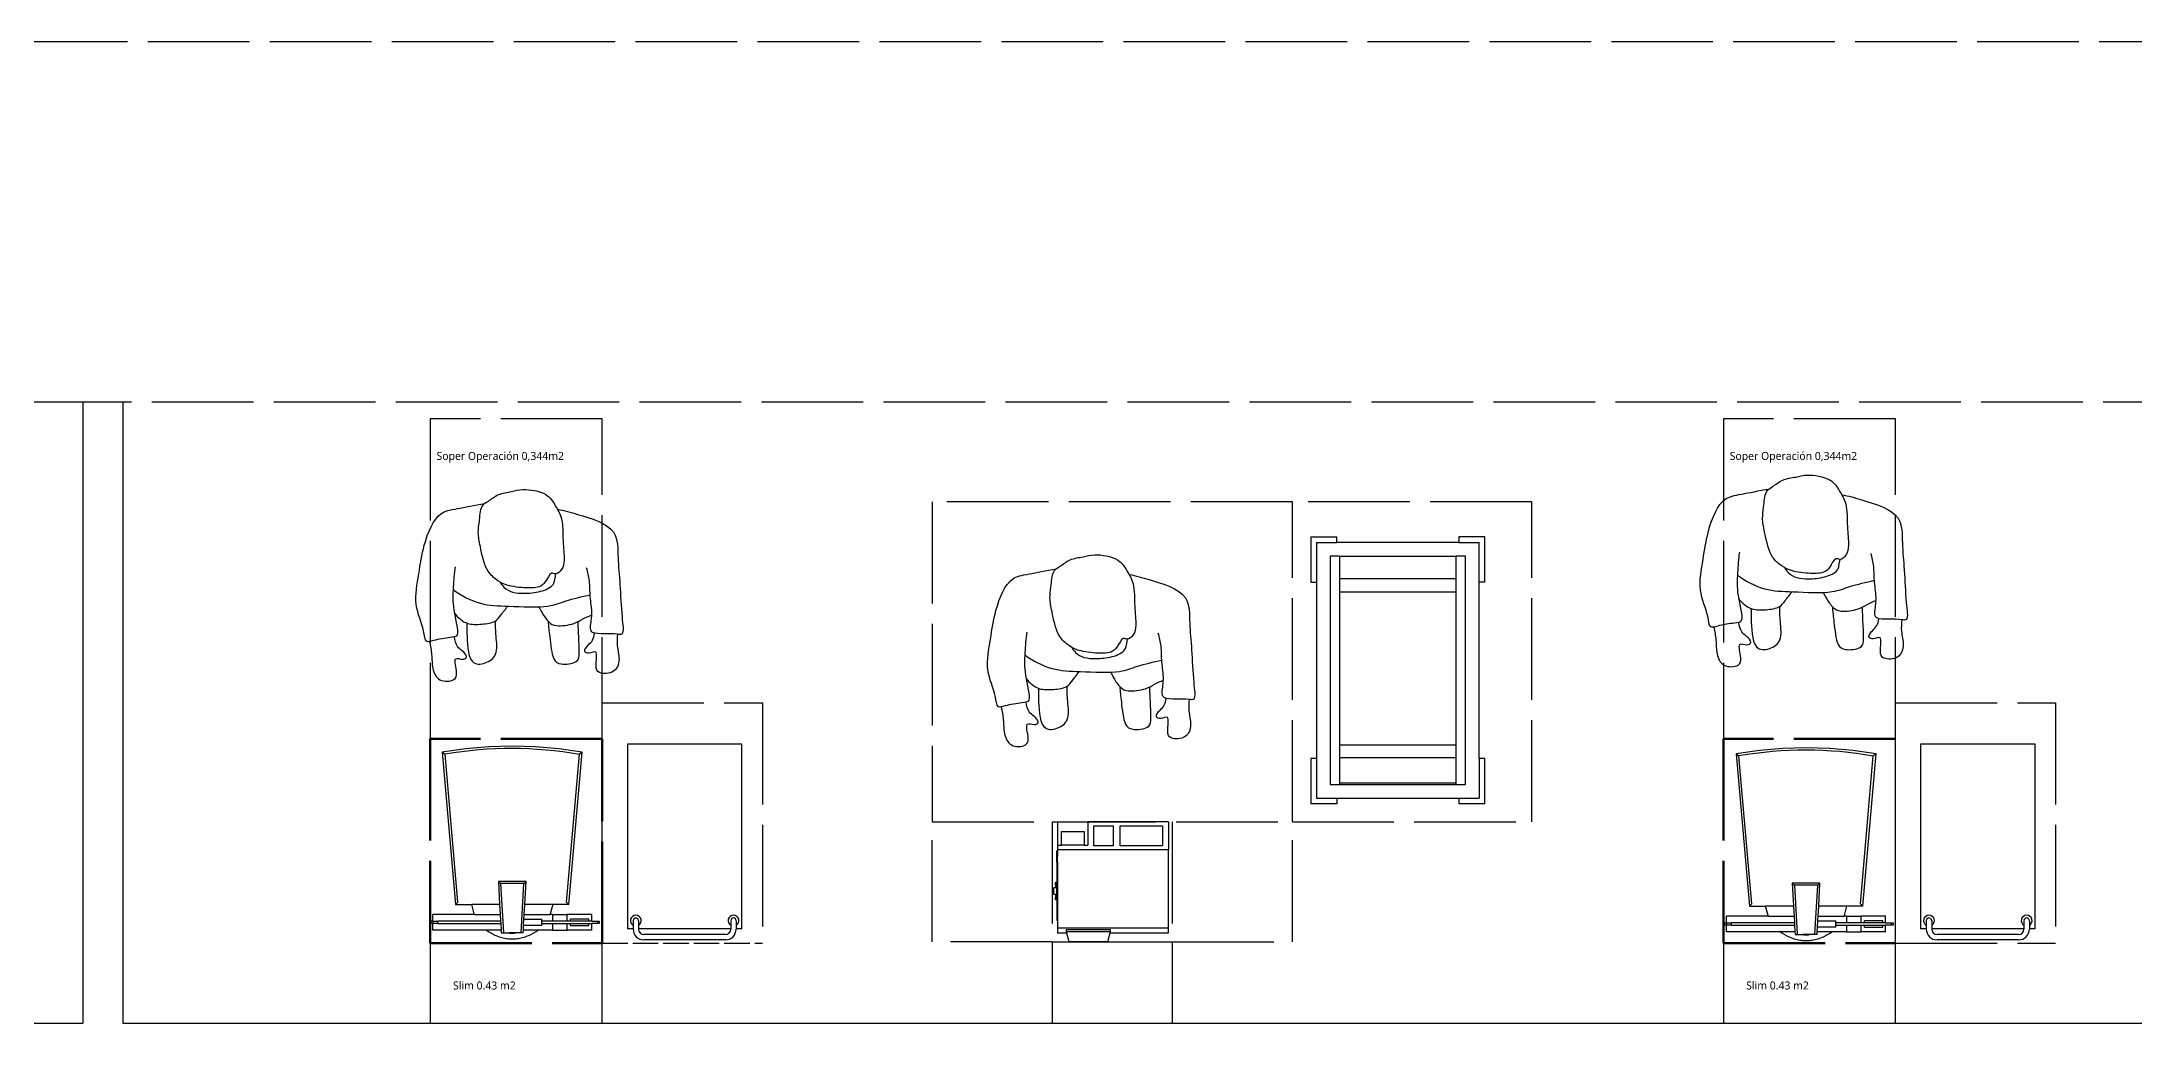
# Model space of a CAD drawing. Header units: millimetres. Extents: x -9564 to 100419, y -25359 to 24346.
# Drawn here: x 85393 to 90622, y -23803 to -21352 of the extents above; entities that cross this region are included whole.
import ezdxf

# ---------------------------------------------------------------- set-up
doc = ezdxf.new("R2010")
doc.units = ezdxf.units.MM
doc.header["$LTSCALE"] = 100
doc.linetypes.add('DASHED2', pattern=[0.762, 0.635, -0.127])
doc.linetypes.add('DASHEDX2', pattern=[3.048, 2.54, -0.508])
for name, color, linetype in [('Area circulacion', 50, 'DASHEDX2'), ('Area proceso', 90, 'DASHEDX2'), ('Maquinas', 200, 'Continuous'), ('MUROS', 7, 'Continuous'), ('Personal', 20, 'Continuous'), ('Transporte semielaborado', 30, 'Continuous')]:
    doc.layers.add(name, color=color, linetype=linetype)
doc.layers.add('Area maquinas', color=140, linetype='DASHEDX2', lineweight=50)
doc.styles.add('OpenSans', font='OpenSans-Regular.ttf')

# ---------------------------------------------------------------- blocks, each defined once
blk = doc.blocks.new('pa17-16')
for points, knots in [([(5.62, 2.5537), (5.6188, 2.5427), (5.6154, 2.5253), (5.6223, 2.4901), (5.6346, 2.4293), (5.661, 2.4064), (5.685, 2.3908), (5.7322, 2.3832), (5.7723, 2.3842), (5.7881, 2.3969), (5.8018, 2.4268), (5.8146, 2.4162), (5.8324, 2.4305), (5.8382, 2.4568), (5.8318, 2.5038), (5.8344, 2.5615), (5.8137, 2.5937), (5.7944, 2.6284), (5.7307, 2.6388), (5.7037, 2.6296), (5.6679, 2.626), (5.6442, 2.6055), (5.6228, 2.5961), (5.6214, 2.5667), (5.62, 2.5537)], [0, 0, 0, 0, 0.297584, 0.631064, 1.068635, 1.39533, 1.69617, 2.097861, 2.458938, 2.716293, 3.010442, 3.199165, 3.447293, 3.731671, 4.119196, 4.541864, 4.881702, 5.22714, 5.673063, 5.989311, 6.327668, 6.644571, 6.906626, 7.259736, 7.259736, 7.259736, 7.259736]), ([(5.5575, 2.4391), (5.5549, 2.4218), (5.5525, 2.3852), (5.5491, 2.3329), (5.5712, 2.2599), (5.5431, 2.2589), (5.5029, 2.2526), (5.4793, 2.2435), (5.4785, 2.2813), (5.4499, 2.3438), (5.4658, 2.4235), (5.4776, 2.5033), (5.5116, 2.5798), (5.5552, 2.585), (5.608, 2.5962), (5.6336, 2.6001)], [0, 0, 0, 0, 0.404899, 0.829805, 1.276298, 1.516647, 1.885942, 2.122553, 2.418487, 2.881882, 3.382407, 3.897515, 4.613825, 5.020942, 5.393355, 5.393355, 5.393355, 5.393355]), ([(5.8196, 2.5846), (5.837, 2.5819), (5.8817, 2.5675), (5.9755, 2.5418), (5.972, 2.4609), (5.9791, 2.3926), (5.9812, 2.315), (5.9891, 2.2612), (5.9692, 2.2664), (5.9401, 2.2663), (5.9063, 2.2668), (5.9005, 2.2811), (5.909, 2.3184), (5.9007, 2.3606), (5.9019, 2.4011), (5.8964, 2.4238), (5.8933, 2.4348)], [6.682038, 6.682038, 6.682038, 6.682038, 7.076266, 7.806153, 8.304227, 8.77662, 9.284333, 9.649979, 9.844608, 10.160206, 10.472731, 10.661147, 10.998544, 11.371438, 11.724832, 12.051545, 12.051545, 12.051545, 12.051545]), ([(5.6724, 2.3994), (5.675, 2.3947), (5.6837, 2.383), (5.7041, 2.3718), (5.7348, 2.3697), (5.774, 2.3728), (5.8085, 2.3874), (5.8116, 2.4015), (5.8144, 2.4199)], [0.121052, 0.121052, 0.121052, 0.121052, 0.297289, 0.584433, 0.895396, 1.26174, 1.600834, 1.760925, 1.760925, 1.760925, 1.760925]), ([(5.5522, 2.3809), (5.573, 2.3653), (5.6222, 2.3398), (5.6924, 2.3383), (5.7952, 2.3323), (5.8376, 2.352), (5.881, 2.3613), (5.9019, 2.366)], [0, 0, 0, 0, 0.49262, 0.970296, 1.525877, 1.91054, 2.357805, 2.357805, 2.357805, 2.357805]), ([(5.5552, 2.3206), (5.5597, 2.3147), (5.5706, 2.3043), (5.5892, 2.2916), (5.6248, 2.2913), (5.6613, 2.2967), (5.6731, 2.3154), (5.6858, 2.3299), (5.6912, 2.3378)], [0, 0, 0, 0, 0.262594, 0.520609, 0.853848, 1.185107, 1.43842, 1.738028, 1.738028, 1.738028, 1.738028]), ([(5.5867, 2.2952), (5.5866, 2.2877), (5.5872, 2.2667), (5.5883, 2.1873), (5.6353, 2.19), (5.6673, 2.2128), (5.6606, 2.2618), (5.6599, 2.2881), (5.6606, 2.3008)], [0.078483, 0.078483, 0.078483, 0.078483, 0.321516, 0.797556, 1.122606, 1.448668, 1.830958, 2.166281, 2.166281, 2.166281, 2.166281]), ([(5.7713, 2.3359), (5.7736, 2.3305), (5.7786, 2.3203), (5.7954, 2.2951), (5.8154, 2.2848), (5.8612, 2.2906), (5.8838, 2.3057), (5.8988, 2.3117), (5.9058, 2.3148)], [0, 0, 0, 0, 0.233477, 0.532145, 0.79329, 1.163492, 1.458071, 1.725911, 1.725911, 1.725911, 1.725911]), ([(5.7943, 2.2992), (5.7951, 2.2858), (5.7984, 2.2614), (5.8038, 2.2002), (5.8255, 2.1869), (5.8672, 2.191), (5.8755, 2.2117), (5.8718, 2.2605), (5.8715, 2.286), (5.871, 2.2978)], [0, 0, 0, 0, 0.353805, 0.775896, 1.041599, 1.377968, 1.615337, 2.001902, 2.313716, 2.313716, 2.313716, 2.313716]), ([(5.4915, 2.2484), (5.4936, 2.2374), (5.4981, 2.215), (5.4968, 2.1806), (5.512, 2.1445), (5.5569, 2.147), (5.5634, 2.1681), (5.5498, 2.2128), (5.5753, 2.1995), (5.5912, 2.209), (5.5741, 2.2257), (5.5617, 2.2339), (5.5559, 2.2515), (5.5556, 2.26)], [0, 0, 0, 0, 0.324329, 0.654038, 0.980089, 1.31306, 1.562526, 1.890179, 2.123217, 2.319335, 2.559559, 2.78492, 3.066636, 3.066636, 3.066636, 3.066636]), ([(5.9713, 2.2652), (5.9703, 2.2553), (5.9686, 2.234), (5.9786, 2.2017), (5.9668, 2.1644), (5.9218, 2.1628), (5.9134, 2.1832), (5.9229, 2.229), (5.8988, 2.2135), (5.882, 2.2215), (5.8976, 2.2397), (5.908, 2.248), (5.912, 2.2618), (5.9127, 2.2683)], [0.038839, 0.038839, 0.038839, 0.038839, 0.324329, 0.654038, 0.980089, 1.31306, 1.562526, 1.890179, 2.123217, 2.319335, 2.559559, 2.78492, 2.989829, 2.989829, 2.989829, 2.989829])]:
    blk.add_open_spline(points, degree=3, knots=knots)
blk = doc.blocks.new('Bakery Trolley pl')
at = {"layer": 'Transporte semielaborado'}
for p, q in [((0.1804, 0.6253), (0.2371, 0.6253)), ((0.1804, 0.6253), (0.1804, 0.526)), ((0.2371, 0.6127), (0.1929, 0.6127)), ((0.1929, 0.526), (0.1929, 0.6127)), ((0.2371, 0.6127), (0.2371, 0.6253)), ((0.5048, 0.6127), (0.2371, 0.6127)), ((0.5048, 0.6127), (0.5048, 0.6253)), ((0.5048, 0.6253), (0.5615, 0.6253)), ((0.5489, 0.6127), (0.5048, 0.6127)), ((0.5489, 0.526), (0.5489, 0.6127)), ((0.5615, 0.526), (0.5615, 0.6253)), ((0.2229, 0.5827), (0.2229, 0.0827)), ((0.2429, 0.5827), (0.2229, 0.5827)), ((0.2429, 0.5827), (0.2429, 0.5798)), ((0.4989, 0.5827), (0.2429, 0.5827)), ((0.2429, 0.5798), (0.4989, 0.5798)), ((0.2429, 0.5798), (0.2429, 0.5245)), ((0.5189, 0.5827), (0.4989, 0.5827)), ((0.4989, 0.5798), (0.4989, 0.5827)), ((0.4989, 0.5245), (0.4989, 0.5798)), ((0.5189, 0.0827), (0.5189, 0.5827)), ((0.1804, 0.526), (0.1929, 0.526)), ((0.1929, 0.526), (0.1929, 0.1394)), ((0.2429, 0.5245), (0.4989, 0.5245)), ((0.2429, 0.5245), (0.2429, 0.4967)), ((0.4989, 0.4967), (0.4989, 0.5245)), ((0.5489, 0.526), (0.5615, 0.526)), ((0.5489, 0.1394), (0.5489, 0.526)), ((0.2429, 0.4967), (0.4989, 0.4967)), ((0.2429, 0.4967), (0.2429, 0.1615)), ((0.4989, 0.1615), (0.4989, 0.4967)), ((0.1804, 0.1394), (0.1929, 0.1394)), ((0.1804, 0.1394), (0.1804, 0.0402)), ((0.1929, 0.1394), (0.1929, 0.0527)), ((0.2429, 0.1615), (0.4989, 0.1615)), ((0.2429, 0.1615), (0.2429, 0.1325)), ((0.4989, 0.1325), (0.4989, 0.1615)), ((0.5615, 0.1394), (0.5489, 0.1394)), ((0.5489, 0.0527), (0.5489, 0.1394)), ((0.5615, 0.0402), (0.5615, 0.1394)), ((0.2429, 0.1325), (0.4989, 0.1325)), ((0.2429, 0.1325), (0.2429, 0.0827)), ((0.4989, 0.0827), (0.4989, 0.1325)), ((0.2371, 0.0527), (0.1929, 0.0527)), ((0.2229, 0.0827), (0.2429, 0.0827)), ((0.2371, 0.0402), (0.2371, 0.0527)), ((0.2371, 0.0527), (0.5048, 0.0527)), ((0.4989, 0.0827), (0.2429, 0.0827)), ((0.4989, 0.0827), (0.5189, 0.0827)), ((0.5048, 0.0527), (0.5048, 0.0402)), ((0.5489, 0.0527), (0.5048, 0.0527)), ((0.1804, 0.0402), (0.2371, 0.0402)), ((0.5615, 0.0402), (0.5048, 0.0402))]:
    blk.add_line(p, q, dxfattribs=at)

msp = doc.modelspace()

# ---------------------------------------------------------------- linework, layer by layer
at = {"color": 3}
msp.add_line((90025.64, -23603.397), (90025.64, -23003.397), dxfattribs=at)
for p, q in [((86793.822, -23603.397), (86793.822, -23093.397)), ((90025.64, -23603.397), (90025.64, -23093.397)), ((86793.822, -23603.397), (86793.822, -23603.397)), ((88168.366, -23600.561), (88218.366, -23600.561)), ((90025.64, -23603.397), (90025.64, -23603.397)), ((85595.948, -23803.397), (90908.366, -23803.397))]:
    msp.add_line(p, q)
at = {"color": 3, "linetype": 'DASHED2'}
msp.add_line((86793.822, -23603.397), (87193.822, -23603.397), dxfattribs=at)
at = {"layer": 'Area circulacion', "color": 2}
for p, q in [((91398.366, -21351.614), (80674.426, -21351.614)), ((91408.366, -22251.614), (80674.426, -22251.614))]:
    msp.add_line(p, q, dxfattribs=at)
at = {"layer": 'Area maquinas'}
for p, q in [((86793.822, -23093.397), (86363.822, -23093.397)), ((86363.822, -23093.397), (86363.822, -23603.397)), ((86793.822, -23603.397), (86793.822, -23093.397)), ((90025.64, -23093.397), (89595.64, -23093.397)), ((89595.64, -23093.397), (89595.64, -23603.397)), ((86363.822, -23603.397), (86793.822, -23603.397)), ((89595.64, -23603.397), (90025.64, -23603.397))]:
    msp.add_line(p, q, dxfattribs=at)
at = {"layer": 'Area proceso', "color": 3}
for p, q in [((86793.822, -22293.397), (86363.822, -22293.397)), ((86363.822, -22293.397), (86363.822, -23093.397)), ((86793.822, -23093.397), (86793.822, -22293.397)), ((90025.64, -22293.397), (89595.64, -22293.397)), ((89595.64, -22293.397), (89595.64, -23093.397)), ((90025.64, -23093.397), (90025.64, -22293.397)), ((88518.366, -22500.561), (87618.366, -22500.561)), ((87618.366, -22500.561), (87618.366, -23300.561)), ((88518.366, -23300.561), (88518.366, -22500.561)), ((89116.767, -22500.561), (88518.366, -22500.561)), ((89116.767, -23300.561), (89116.767, -22500.561)), ((86793.822, -23603.397), (86793.822, -23003.397)), ((86793.822, -23003.397), (87193.822, -23003.397)), ((87193.822, -23003.397), (87193.822, -23603.397)), ((90025.64, -23003.397), (90425.64, -23003.397)), ((90425.64, -23003.397), (90425.64, -23603.397)), ((88518.366, -23300.561), (89116.767, -23300.561)), ((86363.822, -23603.397), (86363.822, -23803.397)), ((86793.822, -23803.397), (86793.822, -23603.397)), ((87918.366, -23600.561), (87918.366, -23803.397)), ((88218.366, -23600.561), (88218.366, -23803.397)), ((89595.64, -23603.397), (89595.64, -23803.397)), ((90025.64, -23803.397), (90025.64, -23603.397)), ((90025.64, -23603.397), (90425.64, -23603.397)), ((86363.822, -23803.397), (86793.822, -23803.397)), ((87918.366, -23803.397), (88218.366, -23803.397)), ((89595.64, -23803.397), (90025.64, -23803.397))]:
    msp.add_line(p, q, dxfattribs=at)
at = {"layer": 'Area proceso'}
for p, q in [((90025.64, -23603.397), (90025.64, -23093.397)), ((87618.366, -23600.561), (87618.366, -23300.561)), ((87618.366, -23300.561), (88518.366, -23300.561)), ((87918.366, -23300.561), (87918.366, -23600.561)), ((87918.366, -23300.561), (88218.366, -23300.561)), ((88218.366, -23300.561), (88218.366, -23600.561)), ((88518.366, -23600.561), (88518.366, -23300.561)), ((87918.366, -23600.561), (87618.366, -23600.561)), ((87918.366, -23600.561), (88168.366, -23600.561)), ((88218.366, -23600.561), (88518.366, -23600.561))]:
    msp.add_line(p, q, dxfattribs=at)
at = {"layer": 'Maquinas'}
for p, q in [((86539.423, -23111.99), (86510.196, -23113.223)), ((86568.673, -23111.579), (86539.423, -23111.99)), ((86597.923, -23111.99), (86568.673, -23111.579)), ((86627.15, -23113.223), (86597.923, -23111.99)), ((86422.885, -23121.839), (86393.981, -23126.343)), ((86393.981, -23126.343), (86427.299, -23507.172)), ((86393.981, -23126.343), (86400.752, -23131.647)), ((86433.056, -23500.889), (86400.752, -23131.647)), ((86451.904, -23118.149), (86422.885, -23121.839)), ((86481.015, -23115.276), (86451.904, -23118.149)), ((86510.196, -23113.223), (86481.015, -23115.276)), ((86656.331, -23115.276), (86627.15, -23113.223)), ((86685.442, -23118.149), (86656.331, -23115.276)), ((86714.461, -23121.839), (86685.442, -23118.149)), ((86704.29, -23500.889), (86736.594, -23131.647)), ((86710.047, -23507.172), (86743.365, -23126.343)), ((86743.365, -23126.343), (86714.461, -23121.839)), ((86743.365, -23126.343), (86736.594, -23131.647)), ((89656.559, -23125.964), (89627.655, -23130.468)), ((89627.655, -23130.468), (89660.973, -23511.298)), ((89627.655, -23130.468), (89634.426, -23135.772)), ((89666.731, -23505.015), (89634.426, -23135.772)), ((89685.579, -23122.274), (89656.559, -23125.964)), ((89714.69, -23119.402), (89685.579, -23122.274)), ((89743.871, -23117.348), (89714.69, -23119.402)), ((89773.098, -23116.115), (89743.871, -23117.348)), ((89802.348, -23115.704), (89773.098, -23116.115)), ((89831.598, -23116.115), (89802.348, -23115.704)), ((89860.825, -23117.348), (89831.598, -23116.115)), ((89890.005, -23119.402), (89860.825, -23117.348)), ((89919.117, -23122.274), (89890.005, -23119.402)), ((89948.136, -23125.964), (89919.117, -23122.274)), ((89937.964, -23505.015), (89970.269, -23135.772)), ((89943.722, -23511.298), (89977.04, -23130.468)), ((89977.04, -23130.468), (89948.136, -23125.964)), ((89977.04, -23130.468), (89970.269, -23135.772)), ((87931.724, -23300.561), (87931.724, -23358.488)), ((87931.724, -23300.561), (88007.22, -23300.561)), ((88007.22, -23300.561), (88007.22, -23358.488)), ((88208.675, -23300.561), (88007.22, -23300.561)), ((88022.319, -23360.092), (88022.319, -23310.053)), ((88022.319, -23310.053), (88070.653, -23310.053)), ((88070.653, -23310.053), (88070.653, -23360.092)), ((88088.047, -23360.092), (88088.047, -23310.053)), ((88088.047, -23310.053), (88193.576, -23310.053)), ((88193.576, -23310.053), (88193.576, -23360.092)), ((88208.675, -23300.561), (88208.675, -23369.813)), ((87931.724, -23372.648), (87929.836, -23372.648)), ((87929.836, -23373.173), (87929.836, -23372.648)), ((87931.724, -23373.173), (87929.836, -23373.173)), ((87929.836, -23385.877), (87929.836, -23373.173)), ((87931.724, -23358.488), (87931.724, -23369.813)), ((87931.724, -23358.488), (87941.161, -23358.488)), ((87931.724, -23369.813), (88208.675, -23369.813)), ((87931.724, -23369.813), (87931.724, -23372.648)), ((87931.724, -23372.648), (87931.724, -23373.173)), ((87931.724, -23373.173), (87931.724, -23385.877)), ((87941.161, -23358.488), (87941.161, -23324.42)), ((87941.161, -23324.42), (87997.783, -23324.42)), ((87997.783, -23358.488), (87941.161, -23358.488)), ((87997.783, -23324.42), (87997.783, -23358.488)), ((87997.783, -23358.488), (88007.22, -23358.488)), ((88070.653, -23360.092), (88022.319, -23360.092)), ((88193.576, -23360.092), (88088.047, -23360.092)), ((88208.675, -23565.433), (88208.675, -23369.813)), ((87931.724, -23385.877), (87929.836, -23385.877)), ((87929.836, -23401.487), (87929.836, -23385.877)), ((87931.724, -23401.487), (87929.836, -23401.487)), ((87929.836, -23401.487), (87929.836, -23452.166)), ((87931.724, -23401.487), (87931.724, -23385.877)), ((87931.724, -23401.487), (87931.724, -23547.314)), ((86603.192, -23449.226), (86534.154, -23449.226)), ((86534.154, -23449.226), (86537.311, -23507.172)), ((86534.154, -23449.226), (86539.809, -23454.582)), ((86597.537, -23454.582), (86539.809, -23454.582)), ((86539.809, -23454.582), (86546.489, -23577.207)), ((86590.841, -23577.499), (86597.537, -23454.582)), ((86597.537, -23454.582), (86603.192, -23449.226)), ((86600.035, -23507.172), (86603.192, -23449.226)), ((87926.062, -23465.169), (87922.287, -23465.169)), ((87922.287, -23482.156), (87922.287, -23465.169)), ((87929.836, -23452.166), (87926.062, -23452.166)), ((87926.062, -23458.188), (87926.062, -23452.166)), ((87926.062, -23458.188), (87926.062, -23465.169)), ((87929.836, -23458.188), (87926.062, -23458.188)), ((87929.836, -23465.169), (87926.062, -23465.169)), ((87929.836, -23458.188), (87929.836, -23452.166)), ((87929.836, -23458.188), (87929.836, -23465.169)), ((87929.836, -23482.156), (87929.836, -23465.169)), ((89836.866, -23453.351), (89767.829, -23453.351)), ((89767.829, -23453.351), (89770.985, -23511.298)), ((89767.829, -23453.351), (89773.484, -23458.707)), ((89831.211, -23458.707), (89773.484, -23458.707)), ((89773.484, -23458.707), (89780.164, -23581.332)), ((89824.515, -23581.624), (89831.211, -23458.707)), ((89831.211, -23458.707), (89836.866, -23453.351)), ((89833.71, -23511.298), (89836.866, -23453.351)), ((86427.299, -23507.172), (86433.056, -23500.889)), ((86427.299, -23507.172), (86467.351, -23507.172)), ((86537.311, -23507.172), (86467.351, -23507.172)), ((86473.657, -23530.634), (86467.351, -23507.172)), ((86537.311, -23507.172), (86538.681, -23532.319)), ((86598.665, -23532.319), (86600.035, -23507.172)), ((86669.995, -23507.172), (86600.035, -23507.172)), ((86669.995, -23507.172), (86663.689, -23530.634)), ((86710.047, -23507.172), (86669.995, -23507.172)), ((86704.29, -23500.889), (86710.047, -23507.172)), ((87926.062, -23482.156), (87922.287, -23482.156)), ((87929.836, -23482.156), (87926.062, -23482.156)), ((87926.062, -23482.156), (87926.062, -23489.137)), ((87929.836, -23489.137), (87926.062, -23489.137)), ((87926.062, -23495.189), (87926.062, -23489.137)), ((87929.836, -23495.189), (87926.062, -23495.189)), ((87929.836, -23482.156), (87929.836, -23489.137)), ((87929.836, -23495.189), (87929.836, -23489.137)), ((87929.836, -23495.189), (87929.836, -23547.314)), ((89660.973, -23511.298), (89666.731, -23505.015)), ((89660.973, -23511.298), (89701.026, -23511.298)), ((89770.985, -23511.298), (89701.026, -23511.298)), ((89707.332, -23534.759), (89701.026, -23511.298)), ((89770.985, -23511.298), (89772.355, -23536.444)), ((89832.34, -23536.444), (89833.71, -23511.298)), ((89903.669, -23511.298), (89833.71, -23511.298)), ((89903.669, -23511.298), (89897.364, -23534.759)), ((89943.722, -23511.298), (89903.669, -23511.298)), ((89937.964, -23505.015), (89943.722, -23511.298)), ((86365.009, -23548.365), (86365.009, -23554.705)), ((86369.9, -23548.365), (86365.009, -23548.365)), ((86369.9, -23554.705), (86365.009, -23554.705)), ((86369.9, -23548.365), (86369.9, -23532.319)), ((86474.579, -23532.319), (86369.9, -23532.319)), ((86369.9, -23548.365), (86369.9, -23554.705)), ((86369.9, -23548.365), (86382.478, -23548.365)), ((86369.9, -23570.751), (86369.9, -23554.705)), ((86382.478, -23554.705), (86369.9, -23554.705)), ((86502.898, -23570.751), (86369.9, -23570.751)), ((86539.555, -23548.365), (86382.478, -23548.365)), ((86382.478, -23554.705), (86382.478, -23548.365)), ((86382.478, -23554.705), (86539.9, -23554.705)), ((86474.579, -23532.319), (86473.657, -23530.634)), ((86474.579, -23532.319), (86538.681, -23532.319)), ((86540.774, -23570.751), (86502.898, -23570.751)), ((86538.681, -23532.319), (86539.555, -23548.365)), ((86539.555, -23548.365), (86539.9, -23554.705)), ((86539.9, -23554.705), (86540.774, -23570.751)), ((86540.774, -23570.751), (86541.142, -23577.499)), ((86541.142, -23577.499), (86542.247, -23577.438)), ((86542.247, -23577.438), (86546.489, -23577.207)), ((86542.247, -23577.438), (86546.489, -23577.499)), ((86546.489, -23577.207), (86546.489, -23577.499)), ((86546.489, -23577.499), (86560.092, -23577.499)), ((86577.254, -23577.499), (86560.092, -23577.499)), ((86590.841, -23577.499), (86577.254, -23577.499)), ((86596.204, -23577.499), (86590.841, -23577.499)), ((86596.204, -23577.499), (86596.572, -23570.751)), ((86596.572, -23570.751), (86597.192, -23559.362)), ((86634.448, -23570.751), (86596.572, -23570.751)), ((86597.192, -23559.362), (86598.045, -23543.708)), ((86642.721, -23559.362), (86597.192, -23559.362)), ((86598.045, -23543.708), (86598.665, -23532.319)), ((86598.045, -23543.708), (86642.721, -23543.708)), ((86598.665, -23532.319), (86662.767, -23532.319)), ((86669.198, -23570.751), (86634.448, -23570.751)), ((86642.721, -23548.365), (86642.721, -23543.708)), ((86669.198, -23548.365), (86642.721, -23548.365)), ((86642.721, -23554.705), (86642.721, -23548.365)), ((86642.721, -23559.362), (86642.721, -23554.705)), ((86642.721, -23554.705), (86669.198, -23554.705)), ((86663.689, -23530.634), (86662.767, -23532.319)), ((86669.198, -23532.319), (86662.767, -23532.319)), ((86669.198, -23532.319), (86669.198, -23548.365)), ((86669.198, -23532.319), (86705.824, -23532.319)), ((86705.824, -23548.365), (86669.198, -23548.365)), ((86669.198, -23554.705), (86669.198, -23570.751)), ((86669.198, -23554.705), (86705.824, -23554.705)), ((86669.198, -23570.751), (86705.824, -23570.751)), ((86705.824, -23548.365), (86705.824, -23532.319)), ((86767.446, -23532.319), (86705.824, -23532.319)), ((86714.675, -23548.365), (86705.824, -23548.365)), ((86705.824, -23570.751), (86705.824, -23554.705)), ((86705.824, -23554.705), (86714.675, -23554.705)), ((86767.446, -23570.751), (86705.824, -23570.751)), ((86760.267, -23543.708), (86714.675, -23543.708)), ((86714.675, -23548.365), (86714.675, -23543.708)), ((86760.267, -23548.365), (86714.675, -23548.365)), ((86714.675, -23559.362), (86714.675, -23554.705)), ((86714.675, -23554.705), (86760.267, -23554.705)), ((86714.675, -23559.362), (86760.267, -23559.362)), ((86760.267, -23548.365), (86760.267, -23543.708)), ((86767.446, -23548.365), (86760.267, -23548.365)), ((86760.267, -23559.362), (86760.267, -23554.705)), ((86760.267, -23554.705), (86767.446, -23554.705)), ((86767.446, -23548.365), (86767.446, -23532.319)), ((86767.446, -23548.365), (86781.421, -23548.365)), ((86767.446, -23570.751), (86767.446, -23554.705)), ((86781.421, -23554.705), (86767.446, -23554.705)), ((86781.421, -23548.365), (86781.421, -23554.705)), ((86781.421, -23548.365), (86786.312, -23548.365)), ((86786.312, -23554.705), (86781.421, -23554.705)), ((86786.312, -23548.365), (86786.312, -23554.705)), ((87931.724, -23547.314), (87929.836, -23547.314)), ((87931.724, -23547.314), (87931.724, -23565.433)), ((87931.724, -23565.433), (88208.675, -23565.433)), ((87931.724, -23565.433), (87931.724, -23577.512)), ((87931.724, -23577.512), (87953.68, -23577.512)), ((87953.131, -23570.665), (87953.131, -23575.512)), ((88063.925, -23570.665), (87953.131, -23570.665)), ((88063.925, -23575.512), (87953.131, -23575.512)), ((87953.131, -23575.512), (87953.68, -23577.512)), ((87953.68, -23577.512), (87959.779, -23599.745)), ((88057.278, -23599.745), (88063.377, -23577.512)), ((88063.377, -23577.512), (88063.925, -23575.512)), ((88063.377, -23577.512), (88208.675, -23577.512)), ((88063.925, -23575.512), (88063.925, -23570.665)), ((88208.675, -23577.512), (88208.675, -23565.433)), ((89598.684, -23552.491), (89598.684, -23558.83)), ((89603.575, -23552.491), (89598.684, -23552.491)), ((89603.575, -23558.83), (89598.684, -23558.83)), ((89603.575, -23552.491), (89603.575, -23536.444)), ((89708.253, -23536.444), (89603.575, -23536.444)), ((89603.575, -23552.491), (89603.575, -23558.83)), ((89603.575, -23552.491), (89616.153, -23552.491)), ((89603.575, -23574.876), (89603.575, -23558.83)), ((89616.153, -23558.83), (89603.575, -23558.83)), ((89736.572, -23574.876), (89603.575, -23574.876)), ((89773.229, -23552.491), (89616.153, -23552.491)), ((89616.153, -23558.83), (89616.153, -23552.491)), ((89616.153, -23558.83), (89773.575, -23558.83)), ((89708.253, -23536.444), (89707.332, -23534.759)), ((89708.253, -23536.444), (89772.355, -23536.444)), ((89774.449, -23574.876), (89736.572, -23574.876)), ((89772.355, -23536.444), (89773.229, -23552.491)), ((89773.229, -23552.491), (89773.575, -23558.83)), ((89773.575, -23558.83), (89774.449, -23574.876)), ((89774.449, -23574.876), (89774.816, -23581.624)), ((89774.816, -23581.624), (89775.922, -23581.564)), ((89775.922, -23581.564), (89780.164, -23581.332)), ((89775.922, -23581.564), (89780.164, -23581.624)), ((89780.164, -23581.332), (89780.164, -23581.624)), ((89780.164, -23581.624), (89793.766, -23581.624)), ((89810.929, -23581.624), (89793.766, -23581.624)), ((89824.515, -23581.624), (89810.929, -23581.624)), ((89829.879, -23581.624), (89824.515, -23581.624)), ((89829.879, -23581.624), (89830.246, -23574.876)), ((89830.246, -23574.876), (89830.867, -23563.487)), ((89868.123, -23574.876), (89830.246, -23574.876)), ((89830.867, -23563.487), (89831.72, -23547.833)), ((89876.396, -23563.487), (89830.867, -23563.487)), ((89831.72, -23547.833), (89832.34, -23536.444)), ((89831.72, -23547.833), (89876.396, -23547.833)), ((89832.34, -23536.444), (89896.442, -23536.444)), ((89902.872, -23574.876), (89868.123, -23574.876)), ((89876.396, -23552.491), (89876.396, -23547.833)), ((89902.872, -23552.491), (89876.396, -23552.491)), ((89876.396, -23558.83), (89876.396, -23552.491)), ((89876.396, -23563.487), (89876.396, -23558.83)), ((89876.396, -23558.83), (89902.872, -23558.83)), ((89897.364, -23534.759), (89896.442, -23536.444)), ((89902.872, -23536.444), (89896.442, -23536.444)), ((89902.872, -23536.444), (89902.872, -23552.491)), ((89902.872, -23536.444), (89939.499, -23536.444)), ((89939.499, -23552.491), (89902.872, -23552.491)), ((89902.872, -23558.83), (89902.872, -23574.876)), ((89902.872, -23558.83), (89939.499, -23558.83)), ((89902.872, -23574.876), (89939.499, -23574.876)), ((89939.499, -23552.491), (89939.499, -23536.444)), ((90001.12, -23536.444), (89939.499, -23536.444)), ((89948.35, -23552.491), (89939.499, -23552.491)), ((89939.499, -23574.876), (89939.499, -23558.83)), ((89939.499, -23558.83), (89948.35, -23558.83)), ((90001.12, -23574.876), (89939.499, -23574.876)), ((89993.942, -23547.833), (89948.35, -23547.833)), ((89948.35, -23552.491), (89948.35, -23547.833)), ((89993.942, -23552.491), (89948.35, -23552.491)), ((89948.35, -23563.487), (89948.35, -23558.83)), ((89948.35, -23558.83), (89993.942, -23558.83)), ((89948.35, -23563.487), (89993.942, -23563.487)), ((89993.942, -23552.491), (89993.942, -23547.833)), ((90001.12, -23552.491), (89993.942, -23552.491)), ((89993.942, -23563.487), (89993.942, -23558.83)), ((89993.942, -23558.83), (90001.12, -23558.83)), ((90001.12, -23552.491), (90001.12, -23536.444)), ((90001.12, -23552.491), (90015.096, -23552.491)), ((90001.12, -23574.876), (90001.12, -23558.83)), ((90015.096, -23558.83), (90001.12, -23558.83)), ((90015.096, -23552.491), (90015.096, -23558.83)), ((90015.096, -23552.491), (90019.987, -23552.491)), ((90019.987, -23558.83), (90015.096, -23558.83)), ((90019.987, -23552.491), (90019.987, -23558.83)), ((87959.779, -23599.745), (88057.278, -23599.745))]:
    msp.add_line(p, q, dxfattribs=at)
for points in [[(86634.448, -23570.751), (86627.705, -23575.155), (86621.598, -23578.84), (86616.057, -23581.887), (86611.015, -23584.376), (86606.404, -23586.388), (86602.154, -23588.004), (86598.197, -23589.305), (86594.466, -23590.371), (86590.899, -23591.271), (86587.469, -23592.025), (86584.157, -23592.641), (86580.943, -23593.127), (86577.807, -23593.492), (86574.73, -23593.742), (86571.692, -23593.887), (86568.673, -23593.933), (86565.654, -23593.887), (86562.616, -23593.742), (86559.539, -23593.492), (86556.403, -23593.127), (86553.189, -23592.641), (86549.877, -23592.025), (86546.447, -23591.271), (86542.88, -23590.371), (86539.149, -23589.305), (86535.192, -23588.004), (86530.942, -23586.388), (86526.331, -23584.376), (86521.289, -23581.887), (86515.748, -23578.84), (86509.641, -23575.155), (86502.898, -23570.751)], [(86560.092, -23577.499), (86560.977, -23577.824), (86561.937, -23578.103), (86562.962, -23578.335), (86564.04, -23578.523), (86565.161, -23578.667), (86566.314, -23578.768), (86567.488, -23578.828), (86568.673, -23578.848), (86569.858, -23578.828), (86571.032, -23578.768), (86572.185, -23578.667), (86573.306, -23578.523), (86574.384, -23578.335), (86575.409, -23578.103), (86576.369, -23577.824), (86577.254, -23577.499)], [(89868.123, -23574.876), (89861.38, -23579.281), (89855.272, -23582.966), (89849.732, -23586.012), (89844.69, -23588.501), (89840.078, -23590.513), (89835.828, -23592.129), (89831.872, -23593.43), (89828.14, -23594.496), (89824.574, -23595.396), (89821.144, -23596.15), (89817.832, -23596.766), (89814.618, -23597.253), (89811.482, -23597.617), (89808.404, -23597.867), (89805.366, -23598.012), (89802.348, -23598.058), (89799.329, -23598.012), (89796.291, -23597.867), (89793.214, -23597.617), (89790.078, -23597.253), (89786.863, -23596.766), (89783.551, -23596.15), (89780.122, -23595.396), (89776.555, -23594.496), (89772.823, -23593.43), (89768.867, -23592.129), (89764.617, -23590.513), (89760.005, -23588.501), (89754.963, -23586.012), (89749.423, -23582.966), (89743.315, -23579.281), (89736.572, -23574.876)], [(89793.766, -23581.624), (89794.652, -23581.949), (89795.612, -23582.228), (89796.636, -23582.46), (89797.714, -23582.648), (89798.835, -23582.792), (89799.988, -23582.893), (89801.163, -23582.953), (89802.348, -23582.973), (89803.533, -23582.953), (89804.707, -23582.893), (89805.86, -23582.792), (89806.981, -23582.648), (89808.059, -23582.46), (89809.083, -23582.228), (89810.044, -23581.949), (89810.929, -23581.624)]]:
    msp.add_lwpolyline(points, dxfattribs=at)
for centre in [(86567.6, -24088.923), (89801.274, -24093.048)]:
    msp.add_arc(centre, 971.708, 79.986427, 99.887032, dxfattribs=at)
at = {"layer": 'MUROS'}
for p, q in [((85495.948, -22251.614), (85495.948, -23803.397)), ((85595.948, -22251.614), (85595.948, -23803.397)), ((77229.852, -23803.397), (85495.948, -23803.397))]:
    msp.add_line(p, q, dxfattribs=at)
at = {"layer": 'Transporte semielaborado'}
for p, q in [((87142.624, -23106.63), (86856.653, -23106.63)), ((86856.653, -23106.63), (86856.653, -23567.548)), ((87142.624, -23567.548), (87142.624, -23106.63)), ((90374.442, -23106.63), (90088.471, -23106.63)), ((90088.471, -23106.63), (90088.471, -23567.548)), ((90374.442, -23567.548), (90374.442, -23106.63)), ((86870.882, -23567.548), (86856.653, -23567.548)), ((86870.882, -23547.362), (86870.882, -23568.389)), ((86884.339, -23547.362), (86884.339, -23568.389)), ((87114.938, -23567.548), (86884.339, -23567.548)), ((87101.48, -23581.847), (86897.796, -23581.847)), ((87114.938, -23547.362), (87114.938, -23568.389)), ((87128.395, -23547.362), (87128.395, -23568.389)), ((87142.624, -23567.548), (87128.395, -23567.548)), ((87142.624, -23567.548), (87128.395, -23567.548)), ((87142.624, -23567.548), (87135.895, -23567.548)), ((87142.624, -23567.548), (87142.624, -23547.362)), ((87142.624, -23567.548), (87142.624, -23560.819)), ((90102.699, -23567.548), (90088.471, -23567.548)), ((90102.699, -23547.362), (90102.699, -23568.389)), ((90116.157, -23547.362), (90116.157, -23568.389)), ((90346.756, -23567.548), (90116.157, -23567.548)), ((90333.298, -23581.847), (90129.614, -23581.847)), ((90346.756, -23547.362), (90346.756, -23568.389)), ((90360.213, -23547.362), (90360.213, -23568.389)), ((90374.442, -23567.548), (90360.213, -23567.548)), ((90374.442, -23567.548), (90360.213, -23567.548)), ((90374.442, -23567.548), (90367.713, -23567.548)), ((90374.442, -23567.548), (90374.442, -23547.362)), ((90374.442, -23567.548), (90374.442, -23560.819)), ((87101.48, -23595.304), (86897.796, -23595.304)), ((90333.298, -23595.304), (90129.614, -23595.304))]:
    msp.add_line(p, q, dxfattribs=at)
for centre, radius, start, end in [((86877.61, -23547.362), 13.457, 300, 240), ((86877.61, -23547.362), 6.729, 90, 180), ((86877.61, -23547.362), 6.729, 359.999891, 180), ((86897.796, -23568.389), 26.915, 180, 270), ((86897.796, -23568.389), 13.457, 180, 270), ((87101.48, -23568.389), 13.457, 270, 0), ((87101.48, -23568.389), 26.915, 270, 0), ((87121.666, -23547.362), 13.457, 300, 240), ((87121.666, -23547.362), 6.729, 0, 180), ((90109.428, -23547.362), 13.457, 300, 240), ((90109.428, -23547.362), 6.729, 90, 180), ((90109.428, -23547.362), 6.729, 359.999891, 180), ((90129.614, -23568.389), 26.915, 180, 270), ((90129.614, -23568.389), 13.457, 180, 270), ((90333.298, -23568.389), 13.457, 270, 0), ((90333.298, -23568.389), 26.915, 270, 0), ((90353.484, -23547.362), 13.457, 300, 240), ((90353.484, -23547.362), 6.729, 0, 180)]:
    msp.add_arc(centre, radius, start, end, dxfattribs=at)

# ---------------------------------------------------------------- block references
at = {"layer": 'Personal', "xscale": 979.1504951166461, "yscale": 979.1504951166461, "zscale": 979.1504951166461, "rotation": 0.2543368405677705}
for p in [(80994.847, -25075.454), (84204.474, -25039.293), (82423.498, -25238.561)]:
    msp.add_blockref('pa17-16', p, dxfattribs=at)
at = {"layer": 'Transporte semielaborado', "xscale": 1141.039974711085, "yscale": 1141.039974711085, "zscale": 1141.039974711085, "rotation": 180}
msp.add_blockref('Bakery Trolley pl', (89205.176, -22542.134), dxfattribs=at)

# ---------------------------------------------------------------- texts
at = {"color": 3, "linetype": 'DASHEDX2', "char_height": 20, "attachment_point": 1, "style": 'OpenSans'}
for insert in [(86379.594, -22376.242), (89611.412, -22376.242)]:
    msp.add_mtext_dynamic_manual_height_columns('Soper Operación 0,344m2', width=430, gutter_width=12.5, heights=[0], dxfattribs=dict(at, insert=insert))
at = {"color": 3, "linetype": 'DASHED2', "char_height": 20, "attachment_point": 1, "style": 'OpenSans'}
for insert in [(86420.771, -23699.324), (89652.589, -23699.324)]:
    msp.add_mtext_dynamic_manual_height_columns('Slim 0.43 m2', width=430, gutter_width=12.5, heights=[0], dxfattribs=dict(at, insert=insert))

doc.saveas('drawing.dxf')
